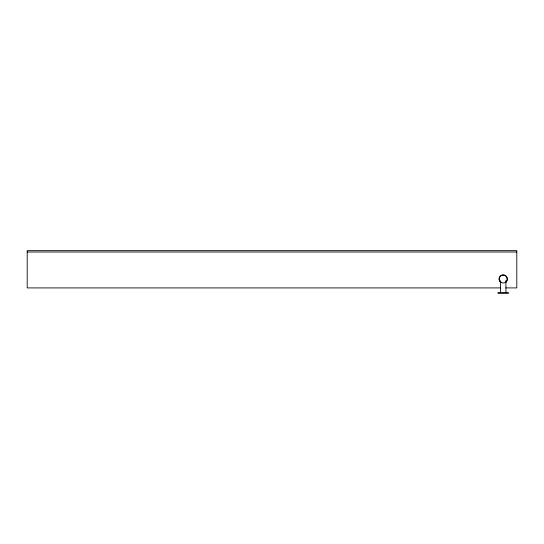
<?xml version="1.0" encoding="UTF-8"?>
<svg xmlns="http://www.w3.org/2000/svg" width="544" height="544" viewBox="0 0 544 544"><rect width="100%" height="100%" fill="white"/><g stroke="black" fill="none" stroke-linecap="round" stroke-linejoin="round"><path stroke-width="0.82" d="M27.2 252.008L516.8 252.008M500.65 287.912L27.2 287.912L27.2 250.648L516.8 250.648L516.8 287.912L505.75 287.912M497.869 292.536L508.531 292.536M497.869 293.352L508.531 293.352M505.92 280.636L505.92 292.536M500.48 280.636L500.48 292.536M505.24 275.672A4.08 4.08 0 0 1 505.818 282.336M500.582 282.336A4.08 4.08 0 0 1 501.16 275.672M501.799 275.38A4.08 4.08 0 0 1 504.601 275.38M501.16 282.472A4.08 4.08 0 0 0 507.28 278.936A4.08 4.08 0 0 0 501.16 275.4A4.08 4.08 0 0 0 501.16 282.472"/></g></svg>
